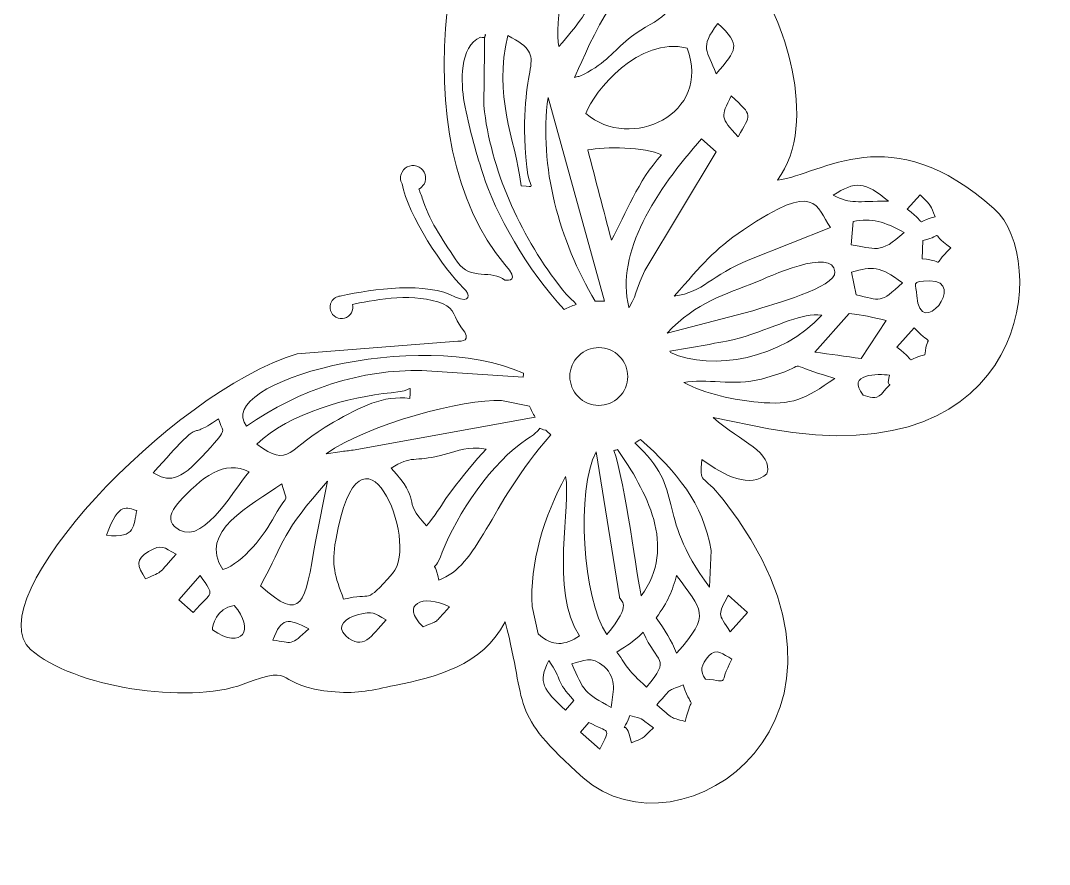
# Model space of a CAD drawing. Header units: centimetres. Extents: x -21.3 to 21.2, y -15.2 to 14.8.
# Drawn here: x 10.71 to 21.2, y -15.18 to -6.58 of the extents above; entities that cross this region are included whole.
import ezdxf

# ---------------------------------------------------------------- set-up
doc = ezdxf.new("R2010")
doc.units = ezdxf.units.CM
doc.header["$MEASUREMENT"] = 0
doc.layers.add('layer 1', color=7, linetype='Continuous')

msp = doc.modelspace()

# ---------------------------------------------------------------- linework, layer by layer
at = {"layer": 'layer 1', "color": 250, "lineweight": 9}
for points, knots in [([(14.7716, -8.06812), (14.83336, -8.10185), (14.85608, -8.17927), (14.82235, -8.24103), (14.82235, -8.24103), (14.80969, -8.2642), (14.79089, -8.28188), (14.76906, -8.29314), (14.76906, -8.29314), (14.78451, -8.32986), (14.80034, -8.37254), (14.81663, -8.4213), (14.81663, -8.4213), (14.8865, -8.63056), (15.03758, -8.85213), (15.16391, -9.03789), (15.16391, -9.03789), (15.29319, -9.22803), (15.51871, -9.10946), (15.64542, -9.22093), (15.64542, -9.22093), (15.68526, -9.22523), (15.79812, -9.23718), (15.64736, -9.06122), (15.64736, -9.06122), (14.58429, -7.82022), (14.99654, -5.11392), (16.07285, -3.90488), (16.07285, -3.90488), (16.23786, -3.71952), (16.1881, -3.84065), (16.38496, -3.65339), (16.38496, -3.65339), (17.22528, -4.11083), (17.65101, -4.78218), (17.82689, -5.66994), (17.82689, -5.66994), (17.89255, -6.0013), (17.94413, -5.87078), (18.18799, -6.16238), (18.18799, -6.16238), (18.45771, -6.48484), (18.86872, -7.60876), (18.42274, -8.20237), (18.42274, -8.20237), (18.88562, -8.14285), (19.57067, -7.54806), (20.6333, -8.49404), (20.6333, -8.49404), (21.19503, -8.99411), (21.01549, -11.22762), (18.33652, -10.73614), (18.33652, -10.73614), (18.33652, -10.73614), (17.76973, -10.62063), (17.76973, -10.62063), (17.76973, -10.62063), (18.05531, -10.87485), (18.38193, -10.97166), (18.31654, -11.19561), (18.31654, -11.19561), (18.14718, -11.34166), (17.88995, -11.22429), (17.65451, -11.04737), (17.65451, -11.04737), (17.62924, -11.31228), (17.65334, -11.18045), (17.86906, -11.45496), (17.86906, -11.45496), (19.6268, -13.69191), (17.43536, -15.17519), (16.44273, -14.29153), (16.44273, -14.29153), (15.68147, -13.61384), (15.87789, -13.58251), (15.65042, -12.70396), (15.65042, -12.70396), (15.40396, -13.15673), (14.95177, -13.26196), (14.52117, -13.35114), (14.52117, -13.35114), (14.29347, -13.39829), (14.15608, -13.43742), (13.91828, -13.41745), (13.91828, -13.41745), (13.2332, -13.35993), (13.58131, -13.11447), (12.98022, -13.33824), (12.98022, -13.33824), (12.41087, -13.5502), (11.24161, -13.36675), (10.81272, -12.98494), (10.81272, -12.98494), (10.25396, -12.48752), (12.23043, -10.3725), (13.53136, -9.97013), (13.53136, -9.97013), (13.53136, -9.97013), (15.16618, -9.84279), (15.16618, -9.84279), (15.16618, -9.84279), (15.1976, -9.84495), (15.32101, -9.84538), (15.20556, -9.7059), (15.20556, -9.7059), (15.12654, -9.61042), (15.13659, -9.5073), (15.01682, -9.46375), (15.01682, -9.46375), (14.73034, -9.34296), (14.34795, -9.41808), (14.11979, -9.4623), (14.11979, -9.4623), (14.11026, -9.46416), (14.10105, -9.46601), (14.09217, -9.46786), (14.09217, -9.46786), (14.09955, -9.4955), (14.09673, -9.52593), (14.08194, -9.55302), (14.08194, -9.55302), (14.05136, -9.609), (13.98119, -9.6296), (13.92521, -9.59902), (13.92521, -9.59902), (13.86922, -9.56844), (13.84863, -9.49827), (13.87921, -9.44229), (13.87921, -9.44229), (13.88871, -9.42489), (13.90202, -9.41092), (13.91756, -9.40083), (13.91756, -9.40083), (13.91756, -9.40083), (13.91816, -9.39743), (13.91816, -9.39743), (13.91816, -9.39743), (13.91816, -9.39743), (13.92755, -9.39503), (13.92755, -9.39503), (13.92755, -9.39503), (13.94387, -9.38662), (13.96204, -9.38217), (13.98048, -9.38213), (13.98048, -9.38213), (14.29734, -9.30824), (14.85221, -9.23494), (15.14414, -9.39385), (15.14414, -9.39385), (15.29672, -9.46346), (15.30007, -9.36719), (15.22201, -9.29785), (15.22201, -9.29785), (15.03008, -9.11917), (14.65484, -8.55089), (14.59835, -8.24041), (14.59835, -8.24041), (14.57863, -8.20374), (14.57724, -8.15815), (14.59869, -8.11887), (14.59869, -8.11887), (14.63243, -8.05711), (14.70984, -8.03439), (14.7716, -8.06812)], [0, 0, 0, 0, 0.02380952, 0.02380952, 0.02380952, 0.02380952, 0.04761905, 0.04761905, 0.04761905, 0.04761905, 0.07142857, 0.07142857, 0.07142857, 0.07142857, 0.0952381, 0.0952381, 0.0952381, 0.0952381, 0.11904762, 0.11904762, 0.11904762, 0.11904762, 0.14285714, 0.14285714, 0.14285714, 0.14285714, 0.16666667, 0.16666667, 0.16666667, 0.16666667, 0.19047619, 0.19047619, 0.19047619, 0.19047619, 0.21428571, 0.21428571, 0.21428571, 0.21428571, 0.23809524, 0.23809524, 0.23809524, 0.23809524, 0.26190476, 0.26190476, 0.26190476, 0.26190476, 0.28571429, 0.28571429, 0.28571429, 0.28571429, 0.30952381, 0.30952381, 0.30952381, 0.30952381, 0.33333333, 0.33333333, 0.33333333, 0.33333333, 0.35714286, 0.35714286, 0.35714286, 0.35714286, 0.38095238, 0.38095238, 0.38095238, 0.38095238, 0.4047619, 0.4047619, 0.4047619, 0.4047619, 0.42857143, 0.42857143, 0.42857143, 0.42857143, 0.45238095, 0.45238095, 0.45238095, 0.45238095, 0.47619048, 0.47619048, 0.47619048, 0.47619048, 0.5, 0.5, 0.5, 0.5, 0.52380952, 0.52380952, 0.52380952, 0.52380952, 0.54761905, 0.54761905, 0.54761905, 0.54761905, 0.57142857, 0.57142857, 0.57142857, 0.57142857, 0.5952381, 0.5952381, 0.5952381, 0.5952381, 0.61904762, 0.61904762, 0.61904762, 0.61904762, 0.64285714, 0.64285714, 0.64285714, 0.64285714, 0.66666667, 0.66666667, 0.66666667, 0.66666667, 0.69047619, 0.69047619, 0.69047619, 0.69047619, 0.71428571, 0.71428571, 0.71428571, 0.71428571, 0.73809524, 0.73809524, 0.73809524, 0.73809524, 0.76190476, 0.76190476, 0.76190476, 0.76190476, 0.78571429, 0.78571429, 0.78571429, 0.78571429, 0.80952381, 0.80952381, 0.80952381, 0.80952381, 0.83333333, 0.83333333, 0.83333333, 0.83333333, 0.85714286, 0.85714286, 0.85714286, 0.85714286, 0.88095238, 0.88095238, 0.88095238, 0.88095238, 0.9047619, 0.9047619, 0.9047619, 0.9047619, 0.92857143, 0.92857143, 0.92857143, 0.92857143, 0.95238095, 0.95238095, 0.95238095, 0.95238095, 1, 1, 1, 1]), ([(16.19652, -6.83811), (16.1452, -6.63985), (16.24386, -5.84099), (16.60227, -5.78773), (16.60227, -5.78773), (16.75891, -6.02557), (16.69207, -6.06329), (16.57049, -6.303), (16.57049, -6.303), (16.46078, -6.51924), (16.39273, -6.6177), (16.19652, -6.83811)], [0, 0, 0, 0, 0.25, 0.25, 0.25, 0.25, 0.5, 0.5, 0.5, 0.5, 1, 1, 1, 1]), ([(16.35499, -7.15562), (16.42731, -7.02277), (16.83876, -5.91007), (17.18746, -6.22048), (17.18746, -6.22048), (17.50098, -6.49959), (17.18763, -6.54895), (16.93781, -6.73773), (16.93781, -6.73773), (16.76309, -6.86978), (16.7055, -6.98162), (16.49182, -7.10074), (16.49182, -7.10074), (16.3978, -7.15315), (16.41575, -7.13828), (16.35499, -7.15562)], [0, 0, 0, 0, 0.2, 0.2, 0.2, 0.2, 0.4, 0.4, 0.4, 0.4, 0.6, 0.6, 0.6, 0.6, 1, 1, 1, 1]), ([(16.24937, -9.52002), (16.28846, -9.4998), (16.32914, -9.48301), (16.37096, -9.46976), (16.37096, -9.46976), (16.36253, -9.43344), (16.31927, -9.43552), (16.19118, -9.26544), (16.19118, -9.26544), (15.79556, -8.74009), (15.50236, -8.10025), (15.43142, -7.44264), (15.43142, -7.44264), (15.43142, -7.44264), (15.44018, -6.87543), (15.44018, -6.87543), (15.44018, -6.87543), (15.42862, -6.59263), (15.49137, -6.78274), (15.39766, -6.74449), (15.39766, -6.74449), (15.18007, -6.83727), (15.19718, -7.21297), (15.23249, -7.40752), (15.23249, -7.40752), (15.28061, -7.67285), (15.33964, -7.87085), (15.42352, -8.14318), (15.42352, -8.14318), (15.54179, -8.52724), (15.88126, -9.12845), (16.24937, -9.52002)], [0, 0, 0, 0, 0.11111111, 0.11111111, 0.11111111, 0.11111111, 0.22222222, 0.22222222, 0.22222222, 0.22222222, 0.33333333, 0.33333333, 0.33333333, 0.33333333, 0.44444444, 0.44444444, 0.44444444, 0.44444444, 0.55555556, 0.55555556, 0.55555556, 0.55555556, 0.66666667, 0.66666667, 0.66666667, 0.66666667, 0.77777778, 0.77777778, 0.77777778, 0.77777778, 1, 1, 1, 1]), ([(17.7997, -7.11841), (17.70903, -6.87511), (17.624, -6.86021), (17.8165, -6.60401), (17.8165, -6.60401), (18.05909, -6.82984), (18.00772, -6.87397), (17.7997, -7.11841)], [0, 0, 0, 0, 0.33333333, 0.33333333, 0.33333333, 0.33333333, 1, 1, 1, 1]), ([(15.81242, -8.26062), (15.74814, -7.76064), (15.52429, -7.34934), (15.67675, -6.72829), (15.67675, -6.72829), (16.145, -6.98319), (15.75288, -6.93481), (15.87008, -8.07057), (15.87008, -8.07057), (15.89428, -8.30523), (15.97832, -8.26654), (15.81242, -8.26062)], [0, 0, 0, 0, 0.25, 0.25, 0.25, 0.25, 0.5, 0.5, 0.5, 0.5, 1, 1, 1, 1]), ([(16.46962, -7.52235), (16.55466, -7.2945), (17.01042, -6.73425), (17.50439, -6.85551), (17.50439, -6.85551), (17.75651, -7.53202), (16.92845, -7.91282), (16.46962, -7.52235)], [0, 0, 0, 0, 0.33333333, 0.33333333, 0.33333333, 0.33333333, 1, 1, 1, 1]), ([(16.56466, -9.43468), (16.59723, -9.433), (16.63001, -9.43338), (16.66279, -9.43589), (16.66279, -9.43589), (16.66279, -9.43589), (16.0867, -7.35789), (16.0867, -7.35789), (16.0867, -7.35789), (15.9889, -8.06559), (16.20113, -8.81707), (16.56466, -9.43468)], [0, 0, 0, 0, 0.25, 0.25, 0.25, 0.25, 0.5, 0.5, 0.5, 0.5, 1, 1, 1, 1]), ([(18.02359, -7.75883), (17.83776, -7.56346), (17.84582, -7.55522), (17.95277, -7.34287), (17.95277, -7.34287), (18.18138, -7.55572), (18.15301, -7.52108), (18.02359, -7.75883)], [0, 0, 0, 0, 0.33333333, 0.33333333, 0.33333333, 0.33333333, 1, 1, 1, 1]), ([(16.73134, -8.814), (16.65189, -8.50712), (16.57071, -8.20137), (16.49124, -7.89448), (16.49124, -7.89448), (16.65989, -7.85833), (17.08192, -7.86424), (17.24091, -7.94428), (17.24091, -7.94428), (16.99832, -8.21678), (16.88429, -8.53304), (16.73134, -8.814)], [0, 0, 0, 0, 0.25, 0.25, 0.25, 0.25, 0.5, 0.5, 0.5, 0.5, 1, 1, 1, 1]), ([(16.90992, -9.49749), (16.90992, -9.49749), (16.91381, -9.4992), (16.91381, -9.4992), (16.91381, -9.4992), (17.00749, -9.32598), (16.98331, -9.30356), (17.07231, -9.12091), (17.07231, -9.12091), (17.07231, -9.12091), (17.7991, -7.91188), (17.7991, -7.91188), (17.7991, -7.91188), (17.7991, -7.91188), (17.65144, -7.78042), (17.65144, -7.78042), (17.65144, -7.78042), (17.19023, -8.29851), (16.76989, -8.94013), (16.90992, -9.49749)], [0, 0, 0, 0, 0.16666667, 0.16666667, 0.16666667, 0.16666667, 0.33333333, 0.33333333, 0.33333333, 0.33333333, 0.5, 0.5, 0.5, 0.5, 0.66666667, 0.66666667, 0.66666667, 0.66666667, 1, 1, 1, 1]), ([(18.14295, -9.01055), (17.73604, -9.17182), (17.67725, -9.34424), (17.37118, -9.3836), (17.37118, -9.3836), (17.6668, -9.05152), (17.76377, -8.92077), (18.07863, -8.70664), (18.07863, -8.70664), (18.82948, -8.19604), (18.81679, -8.47281), (18.96413, -8.68432), (18.96413, -8.68432), (18.96413, -8.68432), (18.14295, -9.01055), (18.14295, -9.01055)], [0, 0, 0, 0, 0.2, 0.2, 0.2, 0.2, 0.4, 0.4, 0.4, 0.4, 0.6, 0.6, 0.6, 0.6, 1, 1, 1, 1]), ([(19.55533, -8.41662), (19.22139, -8.41266), (19.18271, -8.45216), (18.99173, -8.35601), (18.99173, -8.35601), (19.2127, -8.21044), (19.31645, -8.21331), (19.55533, -8.41662)], [0, 0, 0, 0, 0.33333333, 0.33333333, 0.33333333, 0.33333333, 1, 1, 1, 1]), ([(19.87824, -8.35118), (20.00353, -8.48291), (19.98115, -8.45125), (20.0313, -8.57567), (20.0313, -8.57567), (19.78991, -8.63374), (19.98296, -8.67628), (19.74678, -8.49885), (19.74678, -8.49885), (19.74678, -8.49885), (19.87824, -8.35118), (19.87824, -8.35118)], [0, 0, 0, 0, 0.25, 0.25, 0.25, 0.25, 0.5, 0.5, 0.5, 0.5, 1, 1, 1, 1]), ([(19.71379, -8.73414), (19.47079, -8.96528), (19.41271, -8.89437), (19.17341, -8.86002), (19.17341, -8.86002), (19.17341, -8.86002), (19.19401, -8.6243), (19.19401, -8.6243), (19.19401, -8.6243), (19.38442, -8.58349), (19.51453, -8.62567), (19.71379, -8.73414)], [0, 0, 0, 0, 0.25, 0.25, 0.25, 0.25, 0.5, 0.5, 0.5, 0.5, 1, 1, 1, 1]), ([(20.18975, -8.89318), (19.96726, -9.10482), (20.16592, -9.02625), (19.89745, -9.0035), (19.89745, -9.0035), (19.89745, -9.0035), (19.90525, -8.81635), (19.90525, -8.81635), (19.90525, -8.81635), (20.15068, -8.76377), (19.94425, -8.70872), (20.18975, -8.89318)], [0, 0, 0, 0, 0.25, 0.25, 0.25, 0.25, 0.5, 0.5, 0.5, 0.5, 1, 1, 1, 1]), ([(17.29975, -9.76113), (17.59649, -9.44238), (17.89595, -9.36562), (18.20306, -9.24172), (18.20306, -9.24172), (18.32136, -9.19399), (18.99427, -8.87688), (19.00941, -9.13751), (19.00941, -9.13751), (19.01851, -9.29444), (18.36594, -9.4721), (18.17326, -9.5323), (18.17326, -9.5323), (18.17326, -9.5323), (17.29975, -9.76113), (17.29975, -9.76113)], [0, 0, 0, 0, 0.2, 0.2, 0.2, 0.2, 0.4, 0.4, 0.4, 0.4, 0.6, 0.6, 0.6, 0.6, 1, 1, 1, 1]), ([(19.17719, -9.13868), (19.39724, -9.08171), (19.46116, -9.07132), (19.69699, -9.24852), (19.69699, -9.24852), (19.47077, -9.4637), (19.47336, -9.42652), (19.22495, -9.37043), (19.22495, -9.37043), (19.22495, -9.37043), (19.17719, -9.13868), (19.17719, -9.13868)], [0, 0, 0, 0, 0.25, 0.25, 0.25, 0.25, 0.5, 0.5, 0.5, 0.5, 1, 1, 1, 1]), ([(19.84463, -9.37996), (19.83763, -9.25914), (19.77354, -9.23019), (19.97452, -9.22813), (19.97452, -9.22813), (20.36669, -9.2241), (19.87182, -9.84788), (19.84463, -9.37996)], [0, 0, 0, 0, 0.33333333, 0.33333333, 0.33333333, 0.33333333, 1, 1, 1, 1]), ([(17.32763, -9.94425), (17.32921, -9.94869), (17.33075, -9.95316), (17.33226, -9.95764), (17.33226, -9.95764), (17.7552, -10.15389), (18.47946, -10.02157), (18.8759, -9.57624), (18.8759, -9.57624), (18.66696, -9.55632), (18.46069, -9.67623), (18.09508, -9.79357), (18.09508, -9.79357), (17.90794, -9.85365), (17.89245, -9.83667), (17.72648, -9.87582), (17.72648, -9.87582), (17.72648, -9.87582), (17.32763, -9.94425), (17.32763, -9.94425)], [0, 0, 0, 0, 0.16666667, 0.16666667, 0.16666667, 0.16666667, 0.33333333, 0.33333333, 0.33333333, 0.33333333, 0.5, 0.5, 0.5, 0.5, 0.66666667, 0.66666667, 0.66666667, 0.66666667, 1, 1, 1, 1]), ([(19.27505, -10.01979), (19.11635, -9.99785), (18.9632, -9.97571), (18.80449, -9.95378), (18.80449, -9.95378), (18.80449, -9.95378), (19.15501, -9.56005), (19.15501, -9.56005), (19.15501, -9.56005), (19.31125, -9.58162), (19.37111, -9.59182), (19.53253, -9.63144), (19.53253, -9.63144), (19.53253, -9.63144), (19.27505, -10.01979), (19.27505, -10.01979)], [0, 0, 0, 0, 0.2, 0.2, 0.2, 0.2, 0.4, 0.4, 0.4, 0.4, 0.6, 0.6, 0.6, 0.6, 1, 1, 1, 1]), ([(15.83422, -10.20847), (15.83412, -10.19543), (15.83432, -10.18237), (15.83489, -10.1693), (15.83489, -10.1693), (14.76843, -9.68681), (12.65958, -10.26624), (13.01426, -10.71012), (13.01426, -10.71012), (13.55025, -10.33189), (14.19424, -10.12561), (14.80158, -10.14279), (14.80158, -10.14279), (14.80158, -10.14279), (15.83422, -10.20847), (15.83422, -10.20847)], [0, 0, 0, 0, 0.2, 0.2, 0.2, 0.2, 0.4, 0.4, 0.4, 0.4, 0.6, 0.6, 0.6, 0.6, 1, 1, 1, 1]), ([(19.81703, -9.70827), (20.02868, -9.93078), (19.95011, -9.73211), (19.92628, -9.98197), (19.92628, -9.98197), (19.6849, -10.04005), (19.87794, -10.08258), (19.64177, -9.90515), (19.64177, -9.90515), (19.64177, -9.90515), (19.81703, -9.70827), (19.81703, -9.70827)], [0, 0, 0, 0, 0.25, 0.25, 0.25, 0.25, 0.5, 0.5, 0.5, 0.5, 1, 1, 1, 1]), ([(16.74478, -9.94396), (16.88775, -10.02204), (16.94036, -10.2013), (16.86228, -10.34427), (16.86228, -10.34427), (16.78419, -10.48723), (16.60493, -10.53984), (16.46197, -10.46176), (16.46197, -10.46176), (16.319, -10.38367), (16.26639, -10.20442), (16.34448, -10.06145), (16.34448, -10.06145), (16.42256, -9.91849), (16.60182, -9.86587), (16.74478, -9.94396)], [0, 0, 0, 0, 0.2, 0.2, 0.2, 0.2, 0.4, 0.4, 0.4, 0.4, 0.6, 0.6, 0.6, 0.6, 1, 1, 1, 1]), ([(19.00676, -10.22205), (18.70167, -10.43736), (18.57218, -10.49707), (18.22741, -10.46499), (18.22741, -10.46499), (17.9942, -10.44328), (17.68267, -10.38099), (17.46902, -10.2647), (17.46902, -10.2647), (17.69123, -10.21709), (17.97114, -10.30609), (18.2604, -10.2292), (18.2604, -10.2292), (18.8604, -10.06973), (18.38235, -10.04251), (19.00676, -10.22205)], [0, 0, 0, 0, 0.2, 0.2, 0.2, 0.2, 0.4, 0.4, 0.4, 0.4, 0.6, 0.6, 0.6, 0.6, 1, 1, 1, 1]), ([(19.48274, -10.38111), (19.42363, -10.44751), (19.36237, -10.40631), (19.29666, -10.39192), (19.29666, -10.39192), (19.11825, -10.16865), (19.45303, -10.17419), (19.56496, -10.18965), (19.56496, -10.18965), (19.51379, -10.37665), (19.65025, -10.19293), (19.48274, -10.38111)], [0, 0, 0, 0, 0.25, 0.25, 0.25, 0.25, 0.5, 0.5, 0.5, 0.5, 1, 1, 1, 1]), ([(14.67805, -10.42679), (14.41089, -10.38988), (14.17496, -10.513), (13.89864, -10.6685), (13.89864, -10.6685), (13.42421, -10.93546), (13.45837, -11.14644), (13.11811, -10.89077), (13.11811, -10.89077), (13.448, -10.57698), (14.05442, -10.41018), (14.48796, -10.36836), (14.48796, -10.36836), (14.48796, -10.36836), (14.58059, -10.35627), (14.58059, -10.35627), (14.58059, -10.35627), (14.70262, -10.33885), (14.68429, -10.26634), (14.67805, -10.42679)], [0, 0, 0, 0, 0.16666667, 0.16666667, 0.16666667, 0.16666667, 0.33333333, 0.33333333, 0.33333333, 0.33333333, 0.5, 0.5, 0.5, 0.5, 0.66666667, 0.66666667, 0.66666667, 0.66666667, 1, 1, 1, 1]), ([(15.95637, -10.61888), (15.93291, -10.58232), (15.91268, -10.54395), (15.8958, -10.50424), (15.8958, -10.50424), (15.8958, -10.50424), (15.61272, -10.44777), (15.61272, -10.44777), (15.61272, -10.44777), (15.22644, -10.42828), (14.25068, -10.68867), (13.82395, -10.98981), (13.82395, -10.98981), (13.82395, -10.98981), (13.96282, -10.96991), (13.96282, -10.96991), (13.96282, -10.96991), (14.02169, -10.96215), (14.05316, -10.95895), (14.10185, -10.95288), (14.10185, -10.95288), (14.10185, -10.95288), (15.95637, -10.61888), (15.95637, -10.61888)], [0, 0, 0, 0, 0.14285714, 0.14285714, 0.14285714, 0.14285714, 0.28571429, 0.28571429, 0.28571429, 0.28571429, 0.42857143, 0.42857143, 0.42857143, 0.42857143, 0.57142857, 0.57142857, 0.57142857, 0.57142857, 0.71428571, 0.71428571, 0.71428571, 0.71428571, 1, 1, 1, 1]), ([(14.00343, -12.47291), (13.91266, -12.22932), (13.87733, -12.1281), (13.92238, -11.87086), (13.92238, -11.87086), (14.17563, -10.42427), (14.78759, -11.88934), (14.5016, -12.21061), (14.5016, -12.21061), (14.20433, -12.54454), (14.31218, -12.39297), (14.00343, -12.47291)], [0, 0, 0, 0, 0.25, 0.25, 0.25, 0.25, 0.5, 0.5, 0.5, 0.5, 1, 1, 1, 1]), ([(12.60913, -10.96701), (12.30638, -11.3071), (12.21741, -11.26388), (12.06174, -11.18549), (12.06174, -11.18549), (12.63234, -10.54453), (12.35801, -10.89563), (12.72977, -10.63329), (12.72977, -10.63329), (12.76406, -10.79336), (12.84322, -10.70405), (12.60913, -10.96701)], [0, 0, 0, 0, 0.25, 0.25, 0.25, 0.25, 0.5, 0.5, 0.5, 0.5, 1, 1, 1, 1]), ([(16.11394, -10.79625), (16.09627, -10.78169), (16.07933, -10.76648), (16.06322, -10.75061), (16.06322, -10.75061), (15.92933, -10.72444), (16.09366, -10.69879), (15.86902, -10.84244), (15.86902, -10.84244), (15.52613, -11.06171), (15.15251, -11.61462), (15.00732, -11.99455), (15.00732, -11.99455), (14.89973, -12.27607), (14.91377, -12.00412), (14.97218, -12.27664), (14.97218, -12.27664), (15.37988, -12.13629), (15.47318, -11.53148), (16.11394, -10.79625)], [0, 0, 0, 0, 0.16666667, 0.16666667, 0.16666667, 0.16666667, 0.33333333, 0.33333333, 0.33333333, 0.33333333, 0.5, 0.5, 0.5, 0.5, 0.66666667, 0.66666667, 0.66666667, 0.66666667, 1, 1, 1, 1]), ([(17.02891, -10.84362), (17.00965, -10.85639), (16.98987, -10.86826), (16.96964, -10.87919), (16.96964, -10.87919), (17.51063, -11.37662), (17.15619, -11.57034), (17.73014, -12.34983), (17.73014, -12.34983), (17.73014, -12.34983), (17.74741, -11.97544), (17.74741, -11.97544), (17.74741, -11.97544), (17.66384, -11.48864), (17.39851, -11.17752), (17.02891, -10.84362)], [0, 0, 0, 0, 0.2, 0.2, 0.2, 0.2, 0.4, 0.4, 0.4, 0.4, 0.6, 0.6, 0.6, 0.6, 1, 1, 1, 1]), ([(14.84673, -11.72385), (14.58211, -11.44564), (14.81519, -11.48416), (14.48598, -11.13805), (14.48598, -11.13805), (14.69217, -11.00223), (14.72924, -11.07484), (14.99181, -11.00748), (14.99181, -11.00748), (15.21202, -10.95098), (15.24401, -10.91264), (15.45472, -10.94177), (15.45472, -10.94177), (14.97611, -11.47939), (15.04438, -11.4916), (14.84673, -11.72385)], [0, 0, 0, 0, 0.2, 0.2, 0.2, 0.2, 0.4, 0.4, 0.4, 0.4, 0.6, 0.6, 0.6, 0.6, 1, 1, 1, 1]), ([(16.57679, -10.97161), (16.57679, -10.97161), (16.57569, -10.97157), (16.57569, -10.97157), (16.57569, -10.97157), (16.37157, -11.35001), (16.4375, -12.48048), (16.68458, -12.8306), (16.68458, -12.8306), (16.95883, -12.50838), (16.8189, -12.49753), (16.81276, -12.44977), (16.81276, -12.44977), (16.81276, -12.44977), (16.57679, -10.97161), (16.57679, -10.97161)], [0, 0, 0, 0, 0.2, 0.2, 0.2, 0.2, 0.4, 0.4, 0.4, 0.4, 0.6, 0.6, 0.6, 0.6, 1, 1, 1, 1]), ([(16.79539, -10.94754), (16.78257, -10.95085), (16.76965, -10.95382), (16.75668, -10.95647), (16.75668, -10.95647), (16.87369, -11.28667), (16.99488, -12.28155), (17.03509, -12.43685), (17.03509, -12.43685), (17.40943, -11.93865), (17.08005, -11.36244), (16.79539, -10.94754)], [0, 0, 0, 0, 0.25, 0.25, 0.25, 0.25, 0.5, 0.5, 0.5, 0.5, 1, 1, 1, 1]), ([(13.04129, -11.17527), (12.85113, -11.38889), (12.55116, -11.97407), (12.28022, -11.73287), (12.28022, -11.73287), (12.21126, -11.67148), (12.24152, -11.57816), (12.31324, -11.49761), (12.31324, -11.49761), (12.56052, -11.21983), (12.79004, -11.04877), (13.04129, -11.17527)], [0, 0, 0, 0, 0.25, 0.25, 0.25, 0.25, 0.5, 0.5, 0.5, 0.5, 1, 1, 1, 1]), ([(12.77241, -12.17103), (12.51401, -11.77874), (13.05512, -11.52165), (13.37499, -11.29591), (13.37499, -11.29591), (13.42523, -11.53032), (13.45633, -11.34601), (13.30017, -11.62698), (13.30017, -11.62698), (13.19426, -11.81752), (12.98638, -12.09736), (12.77241, -12.17103)], [0, 0, 0, 0, 0.25, 0.25, 0.25, 0.25, 0.5, 0.5, 0.5, 0.5, 1, 1, 1, 1]), ([(13.15534, -12.33549), (13.41399, -11.86032), (13.36448, -11.80323), (13.84016, -11.26889), (13.84016, -11.26889), (13.84016, -11.26889), (13.7172, -11.88278), (13.7172, -11.88278), (13.7172, -11.88278), (13.60504, -12.52451), (13.58541, -12.71835), (13.15534, -12.33549)], [0, 0, 0, 0, 0.25, 0.25, 0.25, 0.25, 0.5, 0.5, 0.5, 0.5, 1, 1, 1, 1]), ([(15.92527, -12.54799), (15.89414, -12.11275), (16.05033, -11.61471), (16.26441, -11.22145), (16.26441, -11.22145), (16.32448, -11.50175), (16.10361, -12.38855), (16.40548, -12.84682), (16.40548, -12.84682), (16.25617, -12.94518), (16.13518, -12.95908), (15.98413, -12.82461), (15.98413, -12.82461), (15.98413, -12.82461), (15.92527, -12.54799), (15.92527, -12.54799)], [0, 0, 0, 0, 0.2, 0.2, 0.2, 0.2, 0.4, 0.4, 0.4, 0.4, 0.6, 0.6, 0.6, 0.6, 1, 1, 1, 1]), ([(11.89728, -11.56844), (11.85585, -11.71988), (11.89496, -11.85731), (11.58518, -11.81992), (11.58518, -11.81992), (11.71764, -11.46491), (11.79391, -11.54579), (11.89728, -11.56844)], [0, 0, 0, 0, 0.33333333, 0.33333333, 0.33333333, 0.33333333, 1, 1, 1, 1]), ([(12.29643, -12.01199), (12.11839, -12.21199), (12.1718, -12.18508), (11.98434, -12.26347), (11.98434, -12.26347), (11.89766, -12.13444), (11.88356, -12.06293), (12.01431, -11.98713), (12.01431, -11.98713), (12.15637, -11.90475), (12.16478, -11.94568), (12.29643, -12.01199)], [0, 0, 0, 0, 0.25, 0.25, 0.25, 0.25, 0.5, 0.5, 0.5, 0.5, 1, 1, 1, 1]), ([(12.32345, -12.47713), (12.32345, -12.47713), (12.54251, -12.23105), (12.54251, -12.23105), (12.54251, -12.23105), (12.69325, -12.45988), (12.67309, -12.37124), (12.4711, -12.60858), (12.4711, -12.60858), (12.4711, -12.60858), (12.32345, -12.47713), (12.32345, -12.47713)], [0, 0, 0, 0, 0.25, 0.25, 0.25, 0.25, 0.5, 0.5, 0.5, 0.5, 1, 1, 1, 1]), ([(17.18815, -12.66134), (17.30991, -12.49927), (17.35213, -12.38321), (17.39642, -12.22919), (17.39642, -12.22919), (17.65078, -12.58964), (17.75837, -12.61541), (17.39583, -13.02267), (17.39583, -13.02267), (17.3398, -12.88865), (17.28273, -12.79537), (17.18815, -12.66134)], [0, 0, 0, 0, 0.25, 0.25, 0.25, 0.25, 0.5, 0.5, 0.5, 0.5, 1, 1, 1, 1]), ([(15.0814, -12.55034), (14.90492, -12.73991), (14.99212, -12.67776), (14.81313, -12.75259), (14.81313, -12.75259), (14.57218, -12.52591), (14.80771, -12.41252), (15.0814, -12.55034)], [0, 0, 0, 0, 0.33333333, 0.33333333, 0.33333333, 0.33333333, 1, 1, 1, 1]), ([(17.94322, -12.80417), (17.81015, -12.61316), (17.82052, -12.63282), (17.92162, -12.43204), (17.92162, -12.43204), (17.92162, -12.43204), (18.11848, -12.60731), (18.11848, -12.60731), (18.11848, -12.60731), (18.11848, -12.60731), (17.94322, -12.80417), (17.94322, -12.80417)], [0, 0, 0, 0, 0.25, 0.25, 0.25, 0.25, 0.5, 0.5, 0.5, 0.5, 1, 1, 1, 1]), ([(12.88704, -12.53776), (13.10252, -12.77637), (12.97095, -12.99941), (12.66798, -12.78384), (12.66798, -12.78384), (12.66171, -12.74417), (12.70383, -12.56499), (12.88704, -12.53776)], [0, 0, 0, 0, 0.33333333, 0.33333333, 0.33333333, 0.33333333, 1, 1, 1, 1]), ([(13.64751, -12.77363), (13.4567, -12.95513), (13.48472, -12.91646), (13.28079, -12.88828), (13.28079, -12.88828), (13.37351, -12.65768), (13.42954, -12.66387), (13.64751, -12.77363)], [0, 0, 0, 0, 0.33333333, 0.33333333, 0.33333333, 0.33333333, 1, 1, 1, 1]), ([(14.43559, -12.68119), (14.28325, -12.85232), (14.20282, -13.00329), (14.02505, -12.84505), (14.02505, -12.84505), (13.91719, -12.74902), (14.0317, -12.661), (14.1456, -12.63137), (14.1456, -12.63137), (14.3139, -12.58756), (14.3035, -12.61467), (14.43559, -12.68119)], [0, 0, 0, 0, 0.25, 0.25, 0.25, 0.25, 0.5, 0.5, 0.5, 0.5, 1, 1, 1, 1]), ([(17.08912, -13.36719), (16.89483, -13.19422), (16.9032, -13.17391), (16.78843, -13.01127), (16.78843, -13.01127), (16.91443, -12.92233), (16.92735, -12.93205), (17.05671, -12.80898), (17.05671, -12.80898), (17.19326, -13.13559), (17.34906, -13.06178), (17.08912, -13.36719)], [0, 0, 0, 0, 0.25, 0.25, 0.25, 0.25, 0.5, 0.5, 0.5, 0.5, 1, 1, 1, 1]), ([(17.95943, -13.08329), (17.81197, -13.35417), (17.95538, -13.31076), (17.69114, -13.28556), (17.69114, -13.28556), (17.62858, -13.20726), (17.64493, -13.13925), (17.72415, -13.05026), (17.72415, -13.05026), (17.80214, -12.96265), (17.86984, -13.03522), (17.95943, -13.08329)], [0, 0, 0, 0, 0.25, 0.25, 0.25, 0.25, 0.5, 0.5, 0.5, 0.5, 1, 1, 1, 1]), ([(16.26264, -13.60189), (16.0374, -13.3922), (15.98023, -13.32302), (16.09338, -13.0983), (16.09338, -13.0983), (16.23791, -13.30314), (16.1587, -13.30204), (16.35027, -13.50345), (16.35027, -13.50345), (16.35027, -13.50345), (16.26264, -13.60189), (16.26264, -13.60189)], [0, 0, 0, 0, 0.25, 0.25, 0.25, 0.25, 0.5, 0.5, 0.5, 0.5, 1, 1, 1, 1]), ([(16.7278, -13.57488), (16.46295, -13.4307), (16.44287, -13.40447), (16.32866, -13.13132), (16.32866, -13.13132), (16.44816, -13.10039), (16.52534, -13.04175), (16.65697, -13.15894), (16.65697, -13.15894), (16.79597, -13.28268), (16.74632, -13.44091), (16.7278, -13.57488)], [0, 0, 0, 0, 0.25, 0.25, 0.25, 0.25, 0.5, 0.5, 0.5, 0.5, 1, 1, 1, 1]), ([(17.48287, -13.7177), (17.31785, -13.67256), (17.36787, -13.69671), (17.19296, -13.54785), (17.19296, -13.54785), (17.36946, -13.35826), (17.28227, -13.42042), (17.46125, -13.34557), (17.46125, -13.34557), (17.57507, -13.65096), (17.56057, -13.40119), (17.48287, -13.7177)], [0, 0, 0, 0, 0.25, 0.25, 0.25, 0.25, 0.5, 0.5, 0.5, 0.5, 1, 1, 1, 1]), ([(17.15996, -13.78314), (17.02825, -13.90841), (17.05991, -13.88605), (16.93549, -13.93618), (16.93549, -13.93618), (16.87182, -13.62793), (16.8147, -13.91884), (16.91927, -13.6571), (16.91927, -13.6571), (17.06745, -13.6997), (16.99601, -13.66046), (17.15996, -13.78314)], [0, 0, 0, 0, 0.25, 0.25, 0.25, 0.25, 0.5, 0.5, 0.5, 0.5, 1, 1, 1, 1]), ([(16.4157, -13.82636), (16.4157, -13.82636), (16.50333, -13.72793), (16.50333, -13.72793), (16.50333, -13.72793), (16.70548, -13.84332), (16.73247, -13.76351), (16.61258, -14.00162), (16.61258, -14.00162), (16.61258, -14.00162), (16.4157, -13.82636), (16.4157, -13.82636)], [0, 0, 0, 0, 0.25, 0.25, 0.25, 0.25, 0.5, 0.5, 0.5, 0.5, 1, 1, 1, 1])]:
    msp.add_open_spline(points, degree=3, knots=knots, dxfattribs=at)

doc.saveas('drawing.dxf')
